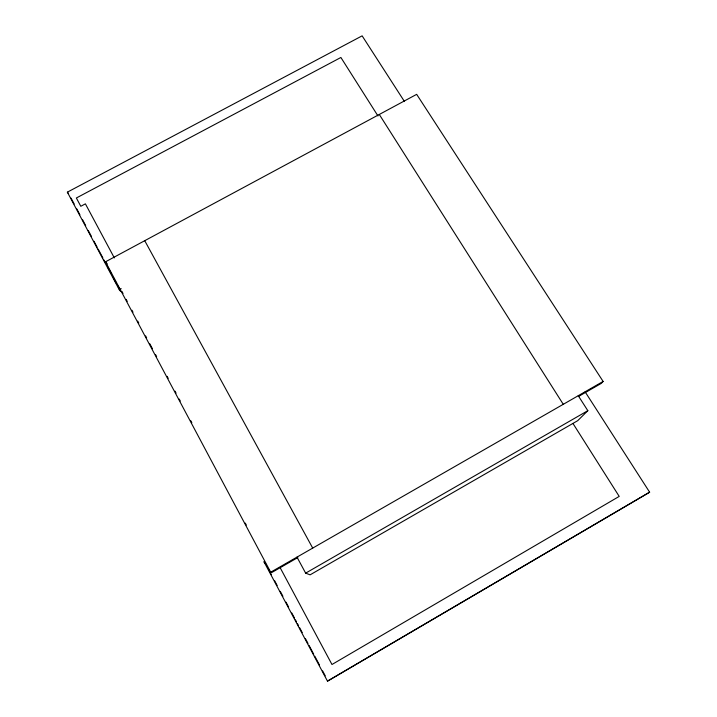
<?xml version="1.0" encoding="UTF-8"?>
<svg xmlns="http://www.w3.org/2000/svg" width="717" height="717" viewBox="0 0 717 717"><rect width="100%" height="100%" fill="white"/><g stroke="black" fill="none" stroke-linecap="round" stroke-linejoin="round"><path stroke-width="1.08" d="M265.657 563.867L263.928 561.671L327.481 681.15L649.629 492.194L585.117 391.832M297.833 557.548L271.779 572.507L270.694 572.202L105.498 261.813L416.667 94.348L603.114 381.444L601.24 383.416L578.485 396.474M578.243 395.721L587.832 410.689L577.687 420.691L310.111 574.837L305.657 573.143L296.981 557.118M327.481 681.15L649.629 492.194M305.657 573.143L587.832 410.689M270.694 572.202L603.114 381.444M404.487 101.554L362.139 35.85L67.371 192.156L119.264 289.722L121.209 288.673M119.264 289.722L120.635 291.317L117.507 285.429M105.498 261.813L107.281 263.964M67.371 192.156L68.429 193.509M379.293 114.469L563.266 404.307M377.967 115.957L340.889 57.477L76.361 197.991L80.797 206.29L85.395 203.843L114.317 257.887M572.937 423.424L619.21 496.397L331.971 664.507L280.248 567.873M144.735 240.697L312.702 548.093M121.962 291.487L123.01 293.468M126.165 299.383L127.214 301.355M131.946 310.237L132.995 312.209M137.718 321.091L138.775 323.062M145.605 335.897L146.653 337.868M149.808 343.793L152.434 348.722M155.58 354.646L156.638 356.618M167.142 376.353L168.19 378.325M175.02 391.15L176.068 393.131M179.223 399.046L180.272 401.018M190.785 420.754L191.833 422.725M245.268 523.096L246.316 525.068M71.046 198.107L74.183 203.995M76.791 208.898L79.919 214.786M82.536 219.698L85.664 225.577M88.272 230.489L91.409 236.377M94.017 241.279L97.145 247.168M98.193 249.131L102.889 257.959M103.938 259.921L104.978 261.884M107.586 266.787L110.723 272.675M113.331 277.578L116.459 283.466M268.794 569.764L271.402 574.667M274.539 580.564L277.147 585.475M280.284 591.364L282.901 596.275M286.029 602.163L288.646 607.075M291.783 612.972L294.391 617.875M295.44 619.846L296.48 621.809M297.528 623.772L298.577 625.735M299.616 627.698L302.233 632.609M305.361 638.497L307.978 643.409M309.027 645.372L313.723 654.209M314.772 656.18L319.477 665.018M322.605 670.906L325.222 675.817"/></g></svg>
